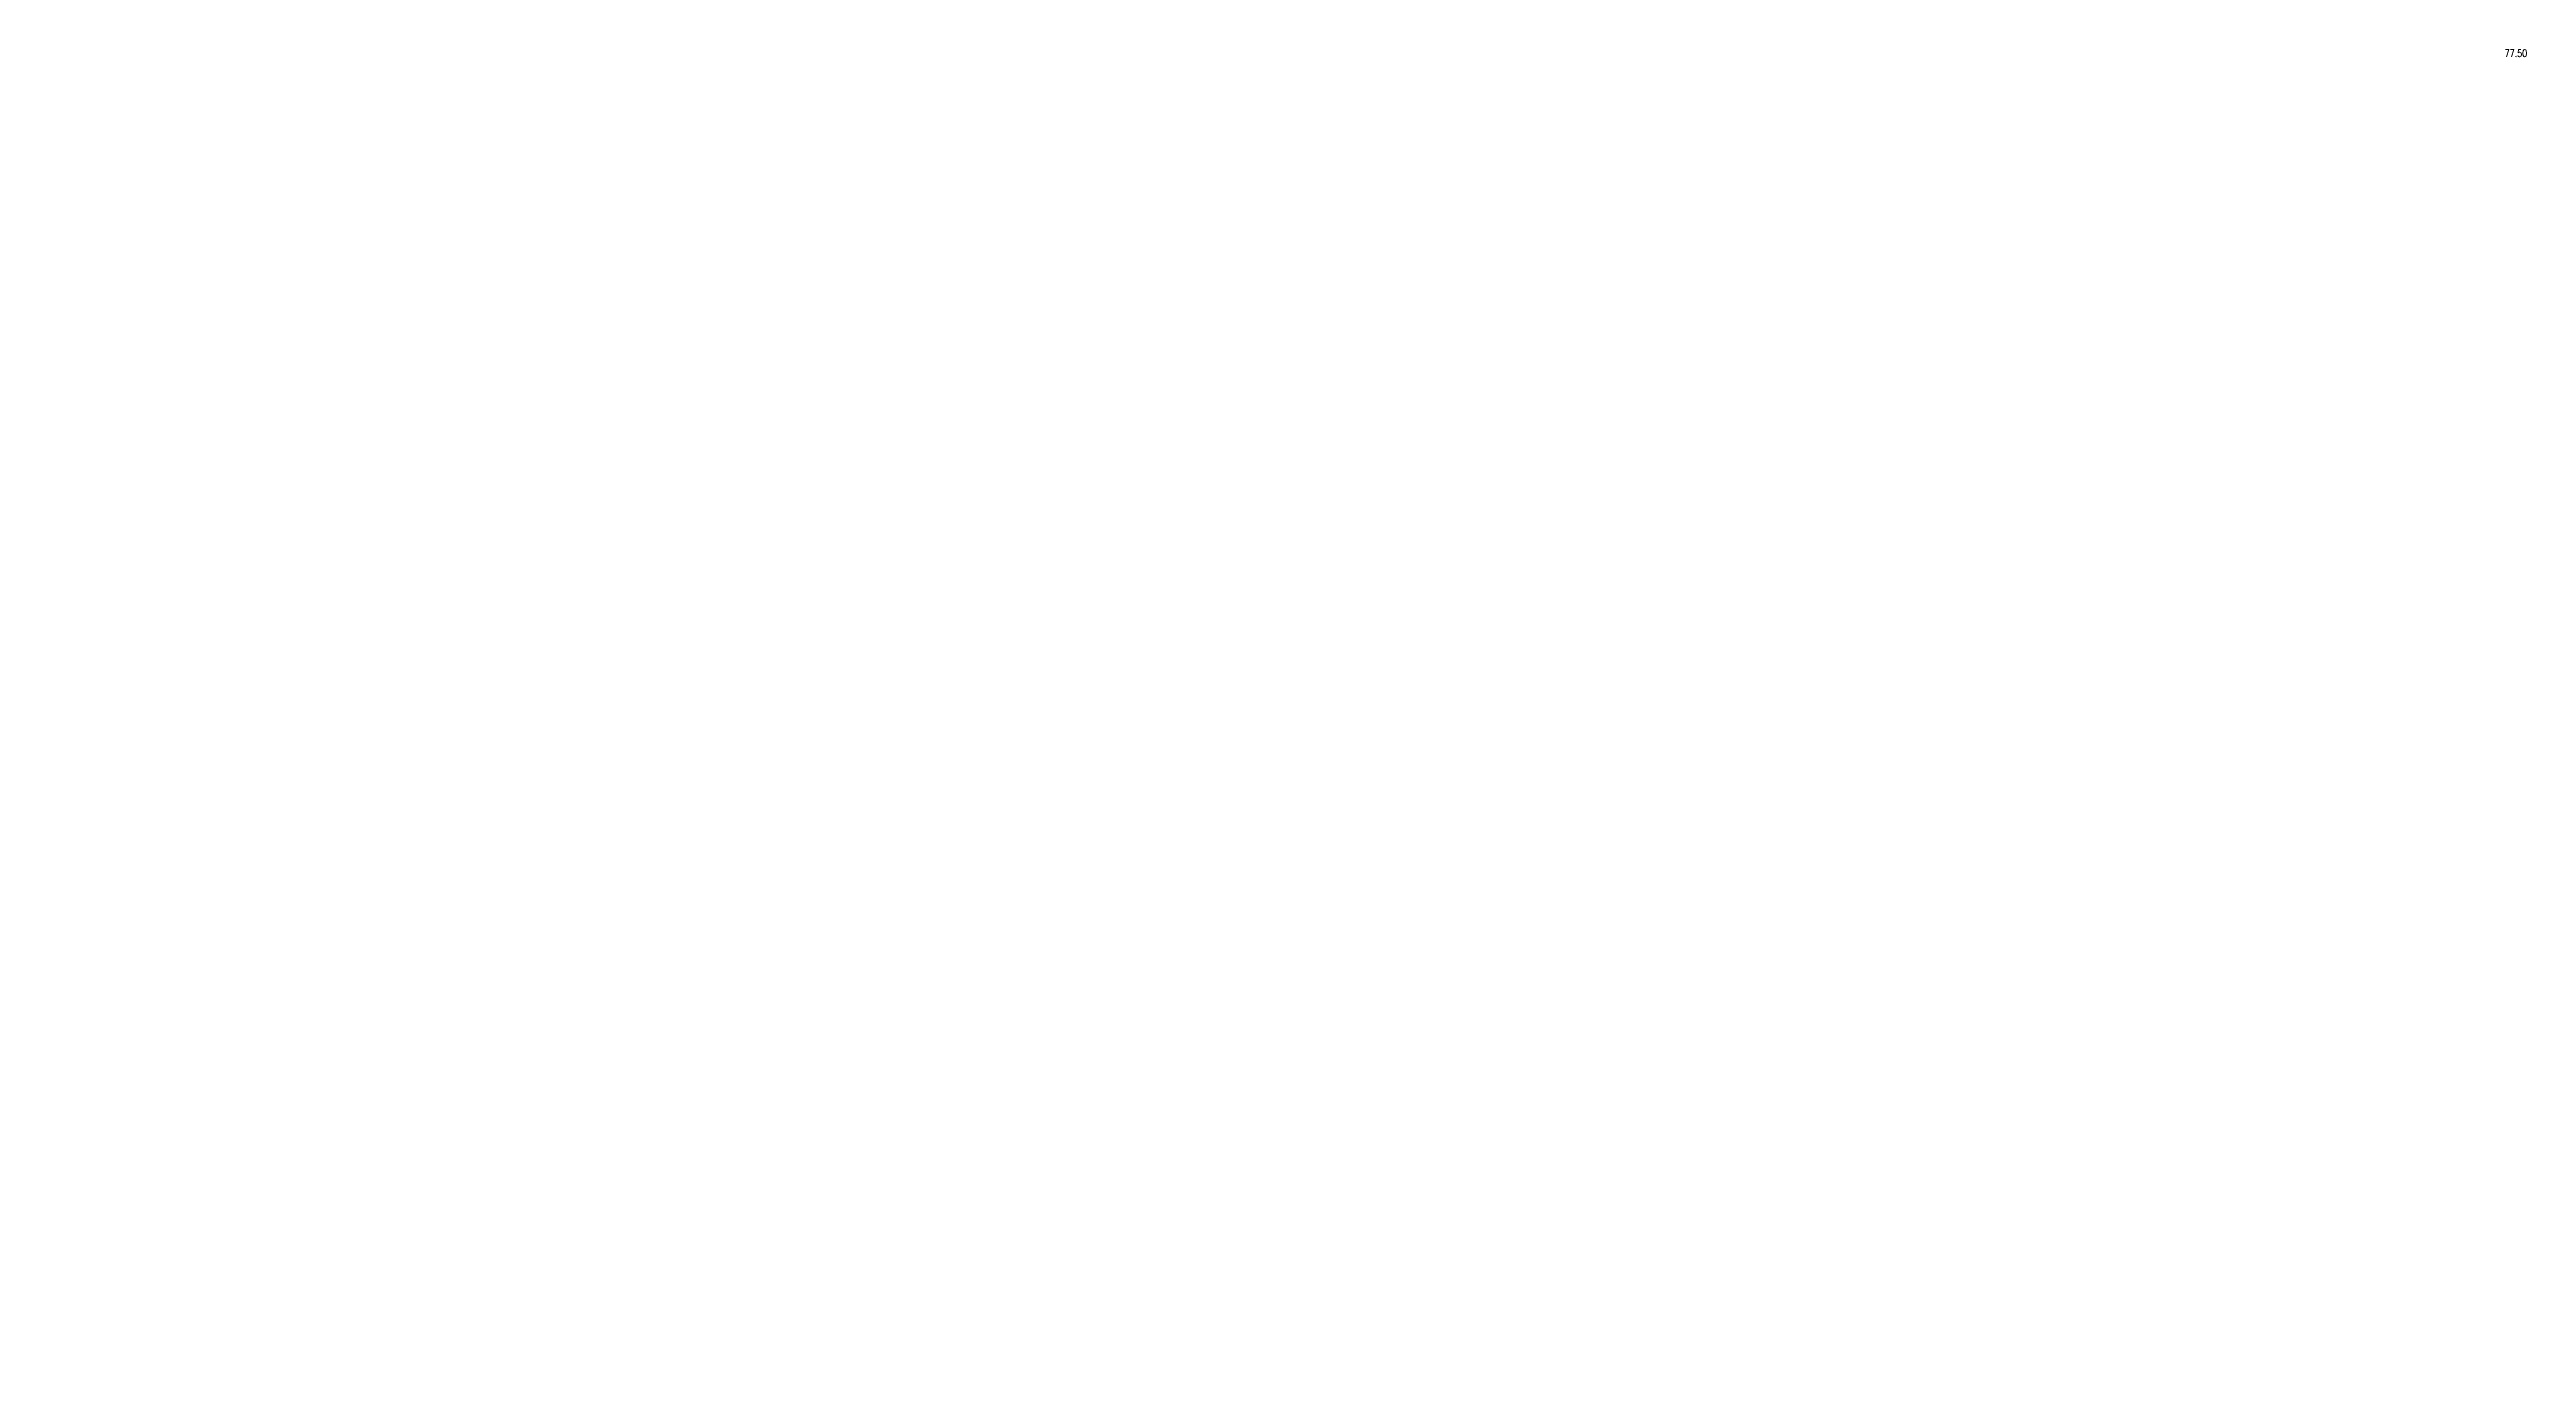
# Model space of a CAD drawing. Extents: x 532522 to 2902776, y -101917278 to 111238625.
# Drawn here: x 535757 to 875024, y 2491442 to 2673198 of the extents above; entities that cross this region are included whole.
import ezdxf
from ezdxf.enums import TextEntityAlignment as Align

# ---------------------------------------------------------------- set-up
doc = ezdxf.new("R2010")
doc.units = 0
doc.header["$LTSCALE"] = 1000
doc.header["$MEASUREMENT"] = 0
for name, color, linetype in [('Õ÷μØºìÏß', 20, 'CONTINUOUS'), ('地形图', 251, 'CONTINUOUS'), ('新地形图', 7, 'CONTINUOUS')]:
    doc.layers.add(name, color=color, linetype=linetype)
doc.styles.add('HZ', font='rs', dxfattribs={"width": 0.8, "bigfont": 'hztxt'})

# ---------------------------------------------------------------- blocks, each defined once
blk = doc.blocks.new('A$C22E77CCE')
at = {"layer": '新地形图', "color": 53, "linetype": 'Continuous', "style": 'HZ', "width": 0.8}
blk.add_text('77.50', height=1000, dxfattribs=at).set_placement((1600, 46909), align=Align.MIDDLE)

msp = doc.modelspace()

# ---------------------------------------------------------------- block references
at = {"layer": 'Õ÷μØºìÏß', "color": 1, "linetype": 'Continuous'}
msp.add_blockref('A$C22E77CCE', (871984, 2625789), dxfattribs=at)

# ---------------------------------------------------------------- wipeouts: each hides what was drawn before it
at = {"color": 251, "linetype": 'Continuous'}
for points, z in [([(574495, 2551244), (578435, 2551244), (578435, 2552455), (574495, 2552455)], 147), ([(752566, 2552101), (755922, 2552101), (755922, 2553312), (752566, 2553312)], 96), ([(538461, 2546811), (542402, 2546811), (542402, 2548021), (538461, 2548021)], 136), ([(613392, 2547340), (617333, 2547340), (617333, 2548550), (613392, 2548550)], 152), ([(694774, 2549875), (698715, 2549875), (698715, 2551086), (694774, 2551086)], 122), ([(555342, 2546162), (559282, 2546162), (559282, 2547372), (555342, 2547372)], 141), ([(592941, 2543771), (596662, 2543771), (596662, 2544982), (592941, 2544982)], 154), ([(632927, 2544958), (636868, 2544958), (636868, 2546169), (632927, 2546169)], 147), ([(652297, 2542687), (656201, 2542687), (656201, 2543898), (652297, 2543898)], 140), ([(563241, 2536538), (566962, 2536538), (566962, 2537748), (563241, 2537748)], 145), ([(615043, 2539030), (618984, 2539030), (618984, 2540241), (615043, 2540241)], 150), ([(666040, 2537280), (669980, 2537280), (669980, 2538491), (666040, 2538491)], 132), ([(767763, 2539309), (771083, 2539309), (771083, 2540519), (767763, 2540519)], 92), ([(608244, 2531759), (610048, 2533367), (609127, 2534400), (607323, 2532791)], 125670), ([(683045, 2536327), (686767, 2536327), (686767, 2537537), (683045, 2537537)], 123), ([(715471, 2535926), (719411, 2535926), (719411, 2537136), (715471, 2537136)], 109), ([(753993, 2535878), (757313, 2535878), (757313, 2537089), (753993, 2537089)], 94), ([(538461, 2531023), (542182, 2531023), (542182, 2532233), (538461, 2532233)], 139), ([(631629, 2530035), (635570, 2530035), (635570, 2531246), (631629, 2531246)], 144), ([(735643, 2532349), (738963, 2532349), (738963, 2533560), (735643, 2533560)], 99), ([(591201, 2528033), (595178, 2528033), (595178, 2529244), (591201, 2529244)], 150), ([(649700, 2524845), (653641, 2524845), (653641, 2526055), (649700, 2526055)], 135), ([(697688, 2526158), (701629, 2526158), (701629, 2527369), (697688, 2527369)], 113), ([(552097, 2522343), (556038, 2522343), (556038, 2523553), (552097, 2523553)], 145), ([(577659, 2520405), (581600, 2520405), (581600, 2521615), (577659, 2521615)], 148), ([(745039, 2516380), (748980, 2516380), (748980, 2517590), (745039, 2517590)], 101), ([(766960, 2516762), (770280, 2516762), (770280, 2517973), (766960, 2517973)], 97), ([(596079, 2515439), (600019, 2515439), (600019, 2516650), (596079, 2516650)], 145), ([(715049, 2514880), (718989, 2514880), (718989, 2516090), (715049, 2516090)], 104), ([(535757, 2510339), (539698, 2510339), (539698, 2511550), (535757, 2511550)], 142), ([(647319, 2511219), (651260, 2511219), (651260, 2512430), (647319, 2512430)], 132), ([(680210, 2509382), (684151, 2509382), (684151, 2510592), (680210, 2510592)], 114), ([(613427, 2505567), (615681, 2506440), (615181, 2507730), (612927, 2506857)], 125670), ([(618386, 2509357), (622327, 2509357), (622327, 2510567), (618386, 2510567)], 141), ([(560862, 2502770), (564803, 2502770), (564803, 2503981), (560862, 2503981)], 153), ([(754130, 2503805), (758034, 2503805), (758034, 2505015), (754130, 2505015)], 106), ([(735256, 2497808), (739197, 2497808), (739197, 2499018), (735256, 2499018)], 106), ([(572981, 2492446), (576958, 2492446), (576958, 2493656), (572981, 2493656)], 145), ([(610997, 2494373), (614937, 2494373), (614937, 2495583), (610997, 2495583)], 136), ([(651179, 2491611), (650885, 2494009), (649511, 2493841), (649806, 2491442)], 125670), ([(669297, 2495041), (673238, 2495041), (673238, 2496251), (669297, 2496251)], 121), ([(716717, 2495224), (720657, 2495224), (720657, 2496435), (716717, 2496435)], 106), ([(590112, 2491453), (594053, 2491453), (594053, 2492664), (590112, 2492664)], 140)]:
    msp.add_wipeout(points, dxfattribs=at).translate(0, 0, z).dxf.layer = '地形图'
for points in [[(666368, 2542649), (667745, 2542649), (667745, 2544391), (666368, 2544391)], [(563989, 2527241), (565366, 2527241), (565366, 2528983), (563989, 2528983)], [(738694, 2526451), (740071, 2526451), (740071, 2528193), (738694, 2528193)], [(604985, 2509956), (606362, 2509956), (606362, 2511699), (604985, 2511699)]]:
    msp.add_wipeout(points, dxfattribs=at).dxf.layer = '地形图'

doc.saveas('drawing.dxf')
